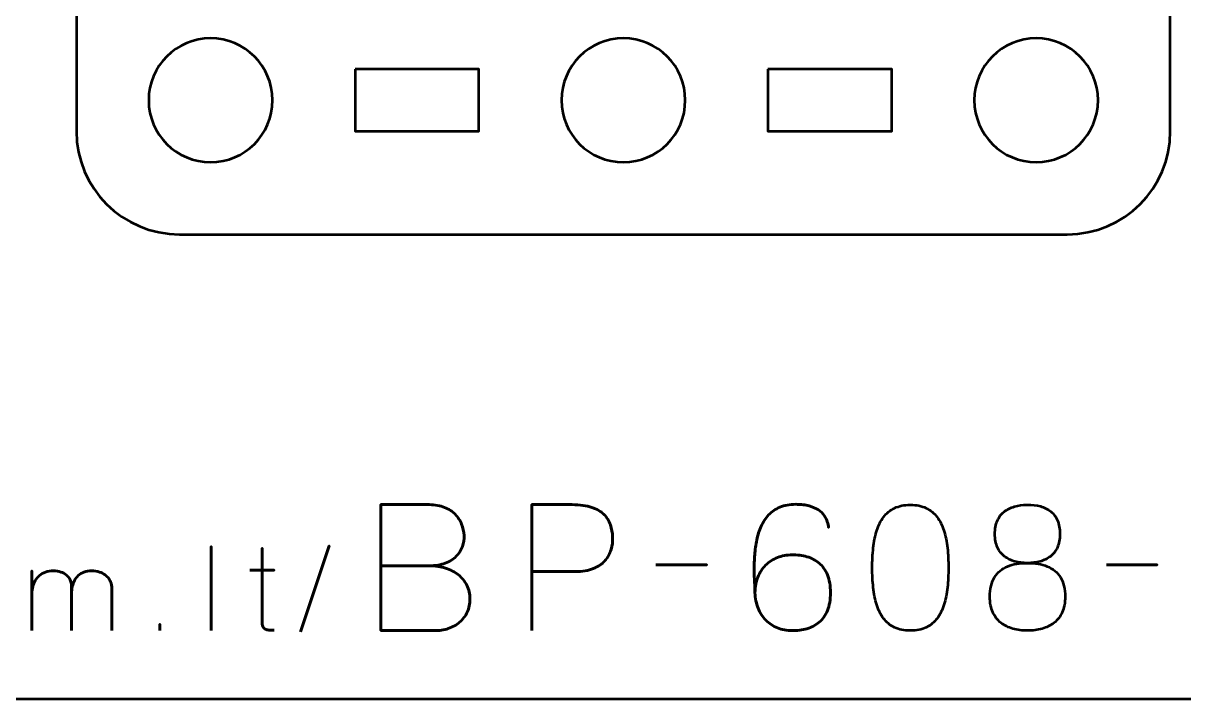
# Model space of a CAD drawing. Header units: centimetres. Extents: x -17.9 to -3.1, y -25.3 to -4.3.
# Drawn here: x -12.06 to -6.43, y -25.35 to -22.08 of the extents above; entities that cross this region are included whole.
import ezdxf

# ---------------------------------------------------------------- set-up
doc = ezdxf.new("R2010")
doc.units = ezdxf.units.CM
doc.header["$MEASUREMENT"] = 0
doc.layers.add('Layer 1', color=7, linetype='Continuous')

msp = doc.modelspace()

# ---------------------------------------------------------------- linework, layer by layer
at = {"layer": 'Layer 1', "color": 22, "lineweight": 53}
msp.add_open_spline([(-17.90003, -24.8499), (-17.90003, -24.8499), (-17.90003, -4.84994), (-17.90003, -4.84994), (-17.90003, -4.84994), (-17.90003, -4.57297), (-17.67694, -4.34998), (-17.39994, -4.34998), (-17.39994, -4.34998), (-17.39994, -4.34998), (-3.60007, -4.34998), (-3.60007, -4.34998), (-3.60007, -4.34998), (-3.32293, -4.34998), (-3.09997, -4.57297), (-3.09997, -4.84994), (-3.09997, -4.84994), (-3.09997, -4.84994), (-3.09997, -24.8499), (-3.09997, -24.8499), (-3.09997, -24.8499), (-3.09997, -25.1269), (-3.32293, -25.34999), (-3.60007, -25.34999), (-3.60007, -25.34999), (-3.60007, -25.34999), (-17.39994, -25.34999), (-17.39994, -25.34999), (-17.39994, -25.34999), (-17.67694, -25.34999), (-17.90003, -25.1269), (-17.90003, -24.8499)], degree=3, knots=[0, 0, 0, 0, 0.125, 0.125, 0.125, 0.125, 0.25, 0.25, 0.25, 0.25, 0.375, 0.375, 0.375, 0.375, 0.5, 0.5, 0.5, 0.5, 0.625, 0.625, 0.625, 0.625, 0.75, 0.75, 0.75, 0.75, 0.875, 0.875, 0.875, 0.875, 1, 1, 1, 1], dxfattribs=at)
at = {"layer": 'Layer 1', "color": 2, "lineweight": 53}
msp.add_open_spline([(-11.29993, -17.79997), (-11.29993, -17.79997), (-7.00006, -17.79997), (-7.00006, -17.79997), (-7.00006, -17.79997), (-6.72292, -17.79997), (-6.49996, -18.02306), (-6.49996, -18.30006), (-6.49996, -18.30006), (-6.49996, -18.30006), (-6.49996, -22.59993), (-6.49996, -22.59993), (-6.49996, -22.59993), (-6.49996, -22.87707), (-6.72292, -23.10003), (-7.00006, -23.10003), (-7.00006, -23.10003), (-7.00006, -23.10003), (-11.29993, -23.10003), (-11.29993, -23.10003), (-11.29993, -23.10003), (-11.57693, -23.10003), (-11.80002, -22.87707), (-11.80002, -22.59993), (-11.80002, -22.59993), (-11.80002, -22.59993), (-11.80002, -18.30006), (-11.80002, -18.30006), (-11.80002, -18.30006), (-11.80002, -18.02306), (-11.57693, -17.79997), (-11.29993, -17.79997)], degree=3, knots=[0, 0, 0, 0, 0.125, 0.125, 0.125, 0.125, 0.25, 0.25, 0.25, 0.25, 0.375, 0.375, 0.375, 0.375, 0.5, 0.5, 0.5, 0.5, 0.625, 0.625, 0.625, 0.625, 0.75, 0.75, 0.75, 0.75, 0.875, 0.875, 0.875, 0.875, 1, 1, 1, 1], dxfattribs=at)
at = {"layer": 'Layer 1', "lineweight": 53}
for points in [[(-10.84999, -22.45), (-10.84999, -22.61567), (-10.98422, -22.75), (-11.15, -22.75), (-11.15, -22.75), (-11.31566, -22.75), (-11.45, -22.61567), (-11.45, -22.45), (-11.45, -22.45), (-11.45, -22.28437), (-11.31566, -22.15), (-11.15, -22.15), (-11.15, -22.15), (-10.98422, -22.15), (-10.84999, -22.28437), (-10.84999, -22.45)], [(-8.84992, -22.45), (-8.84992, -22.61567), (-8.98429, -22.75), (-9.14992, -22.75), (-9.14992, -22.75), (-9.31569, -22.75), (-9.44992, -22.61567), (-9.44992, -22.45), (-9.44992, -22.45), (-9.44992, -22.28437), (-9.31569, -22.15), (-9.14992, -22.15), (-9.14992, -22.15), (-8.98429, -22.15), (-8.84992, -22.28437), (-8.84992, -22.45)], [(-6.84999, -22.45), (-6.84999, -22.61567), (-6.98432, -22.75), (-7.14999, -22.75), (-7.14999, -22.75), (-7.31562, -22.75), (-7.44999, -22.61567), (-7.44999, -22.45), (-7.44999, -22.45), (-7.44999, -22.28437), (-7.31562, -22.15), (-7.14999, -22.15), (-7.14999, -22.15), (-6.98432, -22.15), (-6.84999, -22.28437), (-6.84999, -22.45)], [(-10.44998, -22.29993), (-10.44998, -22.29993), (-9.84997, -22.29993), (-9.84997, -22.29993), (-9.84997, -22.29993), (-9.84997, -22.29993), (-9.84997, -22.59993), (-9.84997, -22.59993), (-9.84997, -22.59993), (-9.84997, -22.59993), (-10.44998, -22.59993), (-10.44998, -22.59993), (-10.44998, -22.59993), (-10.44998, -22.59993), (-10.44998, -22.29993), (-10.44998, -22.29993)], [(-8.45001, -22.29993), (-8.45001, -22.29993), (-7.85001, -22.29993), (-7.85001, -22.29993), (-7.85001, -22.29993), (-7.85001, -22.29993), (-7.85001, -22.59993), (-7.85001, -22.59993), (-7.85001, -22.59993), (-7.85001, -22.59993), (-8.45001, -22.59993), (-8.45001, -22.59993), (-8.45001, -22.59993), (-8.45001, -22.59993), (-8.45001, -22.29993), (-8.45001, -22.29993)]]:
    msp.add_open_spline(points, degree=3, knots=[0, 0, 0, 0, 0.25, 0.25, 0.25, 0.25, 0.5, 0.5, 0.5, 0.5, 0.75, 0.75, 0.75, 0.75, 1, 1, 1, 1], dxfattribs=at)
at = {"layer": 'Layer 1', "color": 30, "lineweight": 53}
for points, knots in [([(-10.32584, -24.70576), (-10.32584, -24.70576), (-10.09131, -24.70576), (-10.09131, -24.70576), (-10.09131, -24.70576), (-10.06083, -24.70561), (-10.03487, -24.70138), (-10.01299, -24.69306), (-10.01299, -24.69306), (-9.99126, -24.68487), (-9.97362, -24.67372), (-9.95994, -24.65975), (-9.95994, -24.65975), (-9.94625, -24.64578), (-9.93637, -24.62998), (-9.93016, -24.61248), (-9.93016, -24.61248), (-9.92409, -24.59512), (-9.92127, -24.57706), (-9.92198, -24.55843), (-9.92198, -24.55843), (-9.92282, -24.53981), (-9.92678, -24.52175), (-9.93383, -24.50411), (-9.93383, -24.50411), (-9.94075, -24.48647), (-9.95119, -24.47052), (-9.96488, -24.45627), (-9.96488, -24.45627), (-9.97856, -24.44202), (-9.99564, -24.43073), (-10.01638, -24.4224), (-10.01638, -24.4224), (-10.03712, -24.41394), (-10.06154, -24.40956), (-10.08962, -24.40942), (-10.08962, -24.40942), (-10.08962, -24.40942), (-10.32584, -24.40942), (-10.32584, -24.40942), (-10.32584, -24.40942), (-10.32584, -24.40942), (-10.32584, -25.01987), (-10.32584, -25.01987), (-10.32584, -25.01987), (-10.32584, -25.01987), (-10.06591, -25.01987), (-10.06591, -25.01987), (-10.06591, -25.01987), (-10.04164, -25.01987), (-10.01906, -25.01634), (-9.99818, -25.00943), (-9.99818, -25.00943), (-9.97729, -25.00237), (-9.95909, -24.99235), (-9.94329, -24.97895), (-9.94329, -24.97895), (-9.92762, -24.96568), (-9.91535, -24.9496), (-9.9066, -24.93055), (-9.9066, -24.93055), (-9.89785, -24.9115), (-9.89333, -24.88991), (-9.89319, -24.86578), (-9.89319, -24.86578), (-9.89376, -24.8415), (-9.89884, -24.81963), (-9.90857, -24.80002), (-9.90857, -24.80002), (-9.91831, -24.7804), (-9.93186, -24.76361), (-9.94935, -24.7495), (-9.94935, -24.7495), (-9.96685, -24.73553), (-9.98774, -24.72466), (-10.01172, -24.71719), (-10.01172, -24.71719), (-10.03571, -24.70971), (-10.06224, -24.7059), (-10.09131, -24.70576), (-10.09131, -24.70576), (-10.06224, -24.7059), (-10.03571, -24.70971), (-10.01172, -24.71719), (-10.01172, -24.71719), (-9.98774, -24.72466), (-9.96685, -24.73553), (-9.94935, -24.7495), (-9.94935, -24.7495), (-9.93186, -24.76361), (-9.91831, -24.7804), (-9.90857, -24.80002), (-9.90857, -24.80002), (-9.89884, -24.81963), (-9.89376, -24.8415), (-9.89319, -24.86578), (-9.89319, -24.86578), (-9.89333, -24.88991), (-9.89785, -24.9115), (-9.9066, -24.93055), (-9.9066, -24.93055), (-9.91535, -24.9496), (-9.92762, -24.96568), (-9.94329, -24.97895), (-9.94329, -24.97895), (-9.95909, -24.99235), (-9.97729, -25.00237), (-9.99818, -25.00943), (-9.99818, -25.00943), (-10.01906, -25.01634), (-10.04164, -25.01987), (-10.06591, -25.01987), (-10.06591, -25.01987), (-10.06591, -25.01987), (-10.32584, -25.01987), (-10.32584, -25.01987), (-10.32584, -25.01987), (-10.32584, -25.01987), (-10.32584, -24.40942), (-10.32584, -24.40942), (-10.32584, -24.40942), (-10.32584, -24.40942), (-10.08962, -24.40942), (-10.08962, -24.40942), (-10.08962, -24.40942), (-10.06154, -24.40956), (-10.03712, -24.41394), (-10.01638, -24.4224), (-10.01638, -24.4224), (-9.99564, -24.43073), (-9.97856, -24.44202), (-9.96488, -24.45627), (-9.96488, -24.45627), (-9.95119, -24.47052), (-9.94075, -24.48647), (-9.93383, -24.50411), (-9.93383, -24.50411), (-9.92678, -24.52175), (-9.92282, -24.53981), (-9.92198, -24.55843), (-9.92198, -24.55843), (-9.92127, -24.57706), (-9.92409, -24.59512), (-9.93016, -24.61248), (-9.93016, -24.61248), (-9.93637, -24.62998), (-9.94625, -24.64578), (-9.95994, -24.65975), (-9.95994, -24.65975), (-9.97362, -24.67372), (-9.99126, -24.68487), (-10.01299, -24.69306), (-10.01299, -24.69306), (-10.03487, -24.70138), (-10.06083, -24.70561), (-10.09131, -24.70576), (-10.09131, -24.70576), (-10.09131, -24.70576), (-10.32584, -24.70576), (-10.32584, -24.70576)], [0, 0, 0, 0, 0.025, 0.025, 0.025, 0.025, 0.05, 0.05, 0.05, 0.05, 0.075, 0.075, 0.075, 0.075, 0.1, 0.1, 0.1, 0.1, 0.125, 0.125, 0.125, 0.125, 0.15, 0.15, 0.15, 0.15, 0.175, 0.175, 0.175, 0.175, 0.2, 0.2, 0.2, 0.2, 0.225, 0.225, 0.225, 0.225, 0.25, 0.25, 0.25, 0.25, 0.275, 0.275, 0.275, 0.275, 0.3, 0.3, 0.3, 0.3, 0.325, 0.325, 0.325, 0.325, 0.35, 0.35, 0.35, 0.35, 0.375, 0.375, 0.375, 0.375, 0.4, 0.4, 0.4, 0.4, 0.425, 0.425, 0.425, 0.425, 0.45, 0.45, 0.45, 0.45, 0.475, 0.475, 0.475, 0.475, 0.5, 0.5, 0.5, 0.5, 0.525, 0.525, 0.525, 0.525, 0.55, 0.55, 0.55, 0.55, 0.575, 0.575, 0.575, 0.575, 0.6, 0.6, 0.6, 0.6, 0.625, 0.625, 0.625, 0.625, 0.65, 0.65, 0.65, 0.65, 0.675, 0.675, 0.675, 0.675, 0.7, 0.7, 0.7, 0.7, 0.725, 0.725, 0.725, 0.725, 0.75, 0.75, 0.75, 0.75, 0.775, 0.775, 0.775, 0.775, 0.8, 0.8, 0.8, 0.8, 0.825, 0.825, 0.825, 0.825, 0.85, 0.85, 0.85, 0.85, 0.875, 0.875, 0.875, 0.875, 0.9, 0.9, 0.9, 0.9, 0.925, 0.925, 0.925, 0.925, 0.95, 0.95, 0.95, 0.95, 0.975, 0.975, 0.975, 0.975, 1, 1, 1, 1]), ([(-9.59347, -25.01987), (-9.59347, -25.01987), (-9.59347, -24.40942), (-9.59347, -24.40942), (-9.59347, -24.40942), (-9.59347, -24.40942), (-9.39874, -24.40942), (-9.39874, -24.40942), (-9.39874, -24.40942), (-9.35979, -24.40956), (-9.32776, -24.41394), (-9.3025, -24.4224), (-9.3025, -24.4224), (-9.27738, -24.43073), (-9.25762, -24.4423), (-9.24337, -24.45698), (-9.24337, -24.45698), (-9.22912, -24.47151), (-9.21896, -24.48816), (-9.21275, -24.50693), (-9.21275, -24.50693), (-9.20668, -24.5257), (-9.20315, -24.54531), (-9.20231, -24.56605), (-9.20231, -24.56605), (-9.20132, -24.5868), (-9.20372, -24.60712), (-9.20936, -24.62687), (-9.20936, -24.62687), (-9.21515, -24.64663), (-9.22489, -24.66455), (-9.23886, -24.68064), (-9.23886, -24.68064), (-9.25268, -24.69672), (-9.27145, -24.70957), (-9.29502, -24.71902), (-9.29502, -24.71902), (-9.31858, -24.72862), (-9.34779, -24.73341), (-9.38265, -24.7337), (-9.38265, -24.7337), (-9.38265, -24.7337), (-9.59347, -24.7337), (-9.59347, -24.7337), (-9.59347, -24.7337), (-9.59347, -24.7337), (-9.38265, -24.7337), (-9.38265, -24.7337), (-9.38265, -24.7337), (-9.3485, -24.73341), (-9.31957, -24.72862), (-9.29615, -24.71902), (-9.29615, -24.71902), (-9.27258, -24.70957), (-9.25381, -24.69672), (-9.2397, -24.68064), (-9.2397, -24.68064), (-9.22573, -24.66455), (-9.21571, -24.64663), (-9.20979, -24.62687), (-9.20979, -24.62687), (-9.20386, -24.60712), (-9.20132, -24.5868), (-9.20231, -24.56605), (-9.20231, -24.56605), (-9.20315, -24.54531), (-9.20668, -24.5257), (-9.21303, -24.50693), (-9.21303, -24.50693), (-9.21924, -24.48816), (-9.22968, -24.47151), (-9.24394, -24.45698), (-9.24394, -24.45698), (-9.25833, -24.4423), (-9.27808, -24.43073), (-9.3032, -24.4224), (-9.3032, -24.4224), (-9.32846, -24.41394), (-9.36021, -24.40956), (-9.39874, -24.40942), (-9.39874, -24.40942), (-9.39874, -24.40942), (-9.59347, -24.40942), (-9.59347, -24.40942), (-9.59347, -24.40942), (-9.59347, -24.40942), (-9.59347, -25.01987), (-9.59347, -25.01987)], [0, 0, 0, 0, 0.0454545, 0.0454545, 0.0454545, 0.0454545, 0.0909091, 0.0909091, 0.0909091, 0.0909091, 0.1363636, 0.1363636, 0.1363636, 0.1363636, 0.1818182, 0.1818182, 0.1818182, 0.1818182, 0.2272727, 0.2272727, 0.2272727, 0.2272727, 0.2727273, 0.2727273, 0.2727273, 0.2727273, 0.3181818, 0.3181818, 0.3181818, 0.3181818, 0.3636364, 0.3636364, 0.3636364, 0.3636364, 0.4090909, 0.4090909, 0.4090909, 0.4090909, 0.4545455, 0.4545455, 0.4545455, 0.4545455, 0.5, 0.5, 0.5, 0.5, 0.5454545, 0.5454545, 0.5454545, 0.5454545, 0.5909091, 0.5909091, 0.5909091, 0.5909091, 0.6363636, 0.6363636, 0.6363636, 0.6363636, 0.6818182, 0.6818182, 0.6818182, 0.6818182, 0.7272727, 0.7272727, 0.7272727, 0.7272727, 0.7727273, 0.7727273, 0.7727273, 0.7727273, 0.8181818, 0.8181818, 0.8181818, 0.8181818, 0.8636364, 0.8636364, 0.8636364, 0.8636364, 0.9090909, 0.9090909, 0.9090909, 0.9090909, 0.9545455, 0.9545455, 0.9545455, 0.9545455, 1, 1, 1, 1]), ([(-8.51227, -24.83614), (-8.51213, -24.80848), (-8.50761, -24.78351), (-8.49858, -24.76093), (-8.49858, -24.76093), (-8.48969, -24.73849), (-8.47713, -24.71916), (-8.4609, -24.70293), (-8.4609, -24.70293), (-8.44481, -24.68685), (-8.42576, -24.67443), (-8.40403, -24.66568), (-8.40403, -24.66568), (-8.3823, -24.65693), (-8.35845, -24.65256), (-8.33277, -24.65242), (-8.33277, -24.65242), (-8.30695, -24.65227), (-8.28282, -24.65552), (-8.26038, -24.66201), (-8.26038, -24.66201), (-8.23795, -24.66836), (-8.21833, -24.6788), (-8.20126, -24.6932), (-8.20126, -24.6932), (-8.18418, -24.70745), (-8.17078, -24.72636), (-8.16118, -24.74992), (-8.16118, -24.74992), (-8.15158, -24.77349), (-8.14665, -24.80213), (-8.1465, -24.83614), (-8.1465, -24.83614), (-8.14665, -24.87015), (-8.15158, -24.8988), (-8.16118, -24.92236), (-8.16118, -24.92236), (-8.17078, -24.94593), (-8.18418, -24.96484), (-8.20126, -24.97909), (-8.20126, -24.97909), (-8.21833, -24.99348), (-8.23795, -25.00392), (-8.26038, -25.01027), (-8.26038, -25.01027), (-8.28282, -25.01677), (-8.30695, -25.02001), (-8.33277, -25.01987), (-8.33277, -25.01987), (-8.35845, -25.01973), (-8.38202, -25.01535), (-8.40361, -25.00661), (-8.40361, -25.00661), (-8.42506, -24.99786), (-8.44369, -24.98544), (-8.45963, -24.96921), (-8.45963, -24.96921), (-8.47558, -24.95312), (-8.48814, -24.93379), (-8.49717, -24.91121), (-8.49717, -24.91121), (-8.50634, -24.88878), (-8.51128, -24.8638), (-8.51227, -24.83614), (-8.51227, -24.83614), (-8.51283, -24.82217), (-8.51354, -24.80552), (-8.51452, -24.78619), (-8.51452, -24.78619), (-8.51551, -24.76672), (-8.51608, -24.74555), (-8.51622, -24.72283), (-8.51622, -24.72283), (-8.51636, -24.69997), (-8.51565, -24.6764), (-8.51382, -24.65227), (-8.51382, -24.65227), (-8.51213, -24.628), (-8.50874, -24.60416), (-8.5038, -24.58059), (-8.5038, -24.58059), (-8.49886, -24.55716), (-8.4918, -24.53501), (-8.48249, -24.51427), (-8.48249, -24.51427), (-8.47318, -24.49352), (-8.46118, -24.47518), (-8.44637, -24.45923), (-8.44637, -24.45923), (-8.43141, -24.44329), (-8.41321, -24.43073), (-8.39162, -24.42156), (-8.39162, -24.42156), (-8.37003, -24.41253), (-8.34448, -24.40787), (-8.31499, -24.40773), (-8.31499, -24.40773), (-8.28931, -24.40787), (-8.26758, -24.41041), (-8.24952, -24.41535), (-8.24952, -24.41535), (-8.23145, -24.42029), (-8.21664, -24.42692), (-8.20478, -24.4351), (-8.20478, -24.4351), (-8.19307, -24.44343), (-8.18376, -24.45246), (-8.17698, -24.46248), (-8.17698, -24.46248), (-8.17021, -24.47236), (-8.16513, -24.48238), (-8.16203, -24.49239), (-8.16203, -24.49239), (-8.15878, -24.50241), (-8.15666, -24.51173), (-8.15582, -24.52033), (-8.15582, -24.52033), (-8.15666, -24.51173), (-8.15878, -24.50241), (-8.16203, -24.49239), (-8.16203, -24.49239), (-8.16513, -24.48238), (-8.17021, -24.47236), (-8.17698, -24.46248), (-8.17698, -24.46248), (-8.18376, -24.45246), (-8.19307, -24.44343), (-8.20478, -24.4351), (-8.20478, -24.4351), (-8.21664, -24.42692), (-8.23145, -24.42029), (-8.24952, -24.41535), (-8.24952, -24.41535), (-8.26758, -24.41041), (-8.28931, -24.40787), (-8.31499, -24.40773), (-8.31499, -24.40773), (-8.34448, -24.40787), (-8.37003, -24.41253), (-8.39162, -24.42156), (-8.39162, -24.42156), (-8.41321, -24.43073), (-8.43141, -24.44329), (-8.44637, -24.45923), (-8.44637, -24.45923), (-8.46118, -24.47518), (-8.47318, -24.49352), (-8.48249, -24.51427), (-8.48249, -24.51427), (-8.4918, -24.53501), (-8.49886, -24.55716), (-8.5038, -24.58059), (-8.5038, -24.58059), (-8.50874, -24.60416), (-8.51213, -24.628), (-8.51382, -24.65227), (-8.51382, -24.65227), (-8.51565, -24.6764), (-8.51636, -24.69997), (-8.51622, -24.72283), (-8.51622, -24.72283), (-8.51608, -24.74555), (-8.51551, -24.76672), (-8.51452, -24.78619), (-8.51452, -24.78619), (-8.51354, -24.80552), (-8.51283, -24.82217), (-8.51227, -24.83614), (-8.51227, -24.83614), (-8.51128, -24.8638), (-8.50634, -24.88878), (-8.49717, -24.91121), (-8.49717, -24.91121), (-8.48814, -24.93379), (-8.47558, -24.95312), (-8.45963, -24.96921), (-8.45963, -24.96921), (-8.44369, -24.98544), (-8.42506, -24.99786), (-8.40361, -25.00661), (-8.40361, -25.00661), (-8.38202, -25.01535), (-8.35845, -25.01973), (-8.33277, -25.01987), (-8.33277, -25.01987), (-8.30695, -25.02001), (-8.28282, -25.01677), (-8.26038, -25.01027), (-8.26038, -25.01027), (-8.23795, -25.00392), (-8.21833, -24.99348), (-8.20126, -24.97909), (-8.20126, -24.97909), (-8.18418, -24.96484), (-8.17078, -24.94593), (-8.16118, -24.92236), (-8.16118, -24.92236), (-8.15158, -24.8988), (-8.14665, -24.87015), (-8.1465, -24.83614), (-8.1465, -24.83614), (-8.14665, -24.80213), (-8.15158, -24.77349), (-8.16118, -24.74992), (-8.16118, -24.74992), (-8.17078, -24.72636), (-8.18418, -24.70745), (-8.20126, -24.6932), (-8.20126, -24.6932), (-8.21833, -24.6788), (-8.23795, -24.66836), (-8.26038, -24.66201), (-8.26038, -24.66201), (-8.28282, -24.65552), (-8.30695, -24.65227), (-8.33277, -24.65242), (-8.33277, -24.65242), (-8.35845, -24.65256), (-8.3823, -24.65693), (-8.40403, -24.66568), (-8.40403, -24.66568), (-8.42576, -24.67443), (-8.44481, -24.68685), (-8.4609, -24.70293), (-8.4609, -24.70293), (-8.47713, -24.71916), (-8.48969, -24.73849), (-8.49858, -24.76093), (-8.49858, -24.76093), (-8.50761, -24.78351), (-8.51213, -24.80848), (-8.51227, -24.83614)], [0, 0, 0, 0, 0.0172414, 0.0172414, 0.0172414, 0.0172414, 0.0344828, 0.0344828, 0.0344828, 0.0344828, 0.0517241, 0.0517241, 0.0517241, 0.0517241, 0.0689655, 0.0689655, 0.0689655, 0.0689655, 0.0862069, 0.0862069, 0.0862069, 0.0862069, 0.1034483, 0.1034483, 0.1034483, 0.1034483, 0.1206897, 0.1206897, 0.1206897, 0.1206897, 0.137931, 0.137931, 0.137931, 0.137931, 0.1551724, 0.1551724, 0.1551724, 0.1551724, 0.1724138, 0.1724138, 0.1724138, 0.1724138, 0.1896552, 0.1896552, 0.1896552, 0.1896552, 0.2068966, 0.2068966, 0.2068966, 0.2068966, 0.2241379, 0.2241379, 0.2241379, 0.2241379, 0.2413793, 0.2413793, 0.2413793, 0.2413793, 0.2586207, 0.2586207, 0.2586207, 0.2586207, 0.2758621, 0.2758621, 0.2758621, 0.2758621, 0.2931034, 0.2931034, 0.2931034, 0.2931034, 0.3103448, 0.3103448, 0.3103448, 0.3103448, 0.3275862, 0.3275862, 0.3275862, 0.3275862, 0.3448276, 0.3448276, 0.3448276, 0.3448276, 0.362069, 0.362069, 0.362069, 0.362069, 0.3793103, 0.3793103, 0.3793103, 0.3793103, 0.3965517, 0.3965517, 0.3965517, 0.3965517, 0.4137931, 0.4137931, 0.4137931, 0.4137931, 0.4310345, 0.4310345, 0.4310345, 0.4310345, 0.4482759, 0.4482759, 0.4482759, 0.4482759, 0.4655172, 0.4655172, 0.4655172, 0.4655172, 0.4827586, 0.4827586, 0.4827586, 0.4827586, 0.5, 0.5, 0.5, 0.5, 0.5172414, 0.5172414, 0.5172414, 0.5172414, 0.5344828, 0.5344828, 0.5344828, 0.5344828, 0.5517241, 0.5517241, 0.5517241, 0.5517241, 0.5689655, 0.5689655, 0.5689655, 0.5689655, 0.5862069, 0.5862069, 0.5862069, 0.5862069, 0.6034483, 0.6034483, 0.6034483, 0.6034483, 0.6206897, 0.6206897, 0.6206897, 0.6206897, 0.637931, 0.637931, 0.637931, 0.637931, 0.6551724, 0.6551724, 0.6551724, 0.6551724, 0.6724138, 0.6724138, 0.6724138, 0.6724138, 0.6896552, 0.6896552, 0.6896552, 0.6896552, 0.7068966, 0.7068966, 0.7068966, 0.7068966, 0.7241379, 0.7241379, 0.7241379, 0.7241379, 0.7413793, 0.7413793, 0.7413793, 0.7413793, 0.7586207, 0.7586207, 0.7586207, 0.7586207, 0.7758621, 0.7758621, 0.7758621, 0.7758621, 0.7931034, 0.7931034, 0.7931034, 0.7931034, 0.8103448, 0.8103448, 0.8103448, 0.8103448, 0.8275862, 0.8275862, 0.8275862, 0.8275862, 0.8448276, 0.8448276, 0.8448276, 0.8448276, 0.862069, 0.862069, 0.862069, 0.862069, 0.8793103, 0.8793103, 0.8793103, 0.8793103, 0.8965517, 0.8965517, 0.8965517, 0.8965517, 0.9137931, 0.9137931, 0.9137931, 0.9137931, 0.9310345, 0.9310345, 0.9310345, 0.9310345, 0.9482759, 0.9482759, 0.9482759, 0.9482759, 0.9655172, 0.9655172, 0.9655172, 0.9655172, 0.9827586, 0.9827586, 0.9827586, 0.9827586, 1, 1, 1, 1]), ([(-7.75958, -25.01987), (-7.72994, -25.01973), (-7.7044, -25.01451), (-7.68309, -25.00435), (-7.68309, -25.00435), (-7.66193, -24.99419), (-7.64429, -24.97965), (-7.63018, -24.96117), (-7.63018, -24.96117), (-7.61621, -24.94254), (-7.6052, -24.92053), (-7.59701, -24.89513), (-7.59701, -24.89513), (-7.58897, -24.86973), (-7.58319, -24.84193), (-7.57994, -24.81145), (-7.57994, -24.81145), (-7.57655, -24.78097), (-7.57486, -24.74894), (-7.575, -24.71507), (-7.575, -24.71507), (-7.57486, -24.68134), (-7.57655, -24.64931), (-7.57994, -24.61897), (-7.57994, -24.61897), (-7.58319, -24.58863), (-7.58897, -24.56069), (-7.59701, -24.53529), (-7.59701, -24.53529), (-7.6052, -24.51003), (-7.61621, -24.48802), (-7.63018, -24.46925), (-7.63018, -24.46925), (-7.64429, -24.45063), (-7.66193, -24.43609), (-7.68309, -24.42593), (-7.68309, -24.42593), (-7.7044, -24.41563), (-7.72994, -24.41041), (-7.75958, -24.41027), (-7.75958, -24.41027), (-7.78921, -24.41041), (-7.81475, -24.41563), (-7.83606, -24.42593), (-7.83606, -24.42593), (-7.85722, -24.43609), (-7.87486, -24.45063), (-7.88897, -24.46925), (-7.88897, -24.46925), (-7.90295, -24.48802), (-7.91395, -24.51003), (-7.92214, -24.53529), (-7.92214, -24.53529), (-7.93018, -24.56069), (-7.93597, -24.58863), (-7.93921, -24.61897), (-7.93921, -24.61897), (-7.9426, -24.64931), (-7.94429, -24.68134), (-7.94415, -24.71507), (-7.94415, -24.71507), (-7.94429, -24.74894), (-7.9426, -24.78097), (-7.93921, -24.81145), (-7.93921, -24.81145), (-7.93597, -24.84193), (-7.93018, -24.86973), (-7.92214, -24.89513), (-7.92214, -24.89513), (-7.91395, -24.92053), (-7.90295, -24.94254), (-7.88897, -24.96117), (-7.88897, -24.96117), (-7.87486, -24.97965), (-7.85722, -24.99419), (-7.83606, -25.00435), (-7.83606, -25.00435), (-7.81475, -25.01451), (-7.78921, -25.01973), (-7.75958, -25.01987)], [0, 0, 0, 0, 0.05, 0.05, 0.05, 0.05, 0.1, 0.1, 0.1, 0.1, 0.15, 0.15, 0.15, 0.15, 0.2, 0.2, 0.2, 0.2, 0.25, 0.25, 0.25, 0.25, 0.3, 0.3, 0.3, 0.3, 0.35, 0.35, 0.35, 0.35, 0.4, 0.4, 0.4, 0.4, 0.45, 0.45, 0.45, 0.45, 0.5, 0.5, 0.5, 0.5, 0.55, 0.55, 0.55, 0.55, 0.6, 0.6, 0.6, 0.6, 0.65, 0.65, 0.65, 0.65, 0.7, 0.7, 0.7, 0.7, 0.75, 0.75, 0.75, 0.75, 0.8, 0.8, 0.8, 0.8, 0.85, 0.85, 0.85, 0.85, 0.9, 0.9, 0.9, 0.9, 0.95, 0.95, 0.95, 0.95, 1, 1, 1, 1]), ([(-7.75958, -25.01987), (-7.72994, -25.01973), (-7.7044, -25.01451), (-7.68309, -25.00435), (-7.68309, -25.00435), (-7.66193, -24.99419), (-7.64429, -24.97965), (-7.63018, -24.96117), (-7.63018, -24.96117), (-7.61621, -24.94254), (-7.6052, -24.92053), (-7.59701, -24.89513), (-7.59701, -24.89513), (-7.58897, -24.86973), (-7.58319, -24.84193), (-7.57994, -24.81145), (-7.57994, -24.81145), (-7.57655, -24.78097), (-7.57486, -24.74894), (-7.575, -24.71507), (-7.575, -24.71507), (-7.57486, -24.68134), (-7.57655, -24.64931), (-7.57994, -24.61897), (-7.57994, -24.61897), (-7.58319, -24.58863), (-7.58897, -24.56069), (-7.59701, -24.53529), (-7.59701, -24.53529), (-7.6052, -24.51003), (-7.61621, -24.48802), (-7.63018, -24.46925), (-7.63018, -24.46925), (-7.64429, -24.45063), (-7.66193, -24.43609), (-7.68309, -24.42593), (-7.68309, -24.42593), (-7.7044, -24.41563), (-7.72994, -24.41041), (-7.75958, -24.41027), (-7.75958, -24.41027), (-7.78921, -24.41041), (-7.81475, -24.41563), (-7.83606, -24.42593), (-7.83606, -24.42593), (-7.85722, -24.43609), (-7.87486, -24.45063), (-7.88897, -24.46925), (-7.88897, -24.46925), (-7.90295, -24.48802), (-7.91395, -24.51003), (-7.92214, -24.53529), (-7.92214, -24.53529), (-7.93018, -24.56069), (-7.93597, -24.58863), (-7.93921, -24.61897), (-7.93921, -24.61897), (-7.9426, -24.64931), (-7.94429, -24.68134), (-7.94415, -24.71507), (-7.94415, -24.71507), (-7.94429, -24.74894), (-7.9426, -24.78097), (-7.93921, -24.81145), (-7.93921, -24.81145), (-7.93597, -24.84193), (-7.93018, -24.86973), (-7.92214, -24.89513), (-7.92214, -24.89513), (-7.91395, -24.92053), (-7.90295, -24.94254), (-7.88897, -24.96117), (-7.88897, -24.96117), (-7.87486, -24.97965), (-7.85722, -24.99419), (-7.83606, -25.00435), (-7.83606, -25.00435), (-7.81475, -25.01451), (-7.78921, -25.01973), (-7.75958, -25.01987)], [0, 0, 0, 0, 0.05, 0.05, 0.05, 0.05, 0.1, 0.1, 0.1, 0.1, 0.15, 0.15, 0.15, 0.15, 0.2, 0.2, 0.2, 0.2, 0.25, 0.25, 0.25, 0.25, 0.3, 0.3, 0.3, 0.3, 0.35, 0.35, 0.35, 0.35, 0.4, 0.4, 0.4, 0.4, 0.45, 0.45, 0.45, 0.45, 0.5, 0.5, 0.5, 0.5, 0.55, 0.55, 0.55, 0.55, 0.6, 0.6, 0.6, 0.6, 0.65, 0.65, 0.65, 0.65, 0.7, 0.7, 0.7, 0.7, 0.75, 0.75, 0.75, 0.75, 0.8, 0.8, 0.8, 0.8, 0.85, 0.85, 0.85, 0.85, 0.9, 0.9, 0.9, 0.9, 0.95, 0.95, 0.95, 0.95, 1, 1, 1, 1]), ([(-7.19231, -24.69221), (-7.17057, -24.69221), (-7.15025, -24.68967), (-7.1312, -24.68459), (-7.1312, -24.68459), (-7.1123, -24.67937), (-7.09564, -24.67118), (-7.08111, -24.66004), (-7.08111, -24.66004), (-7.06672, -24.64889), (-7.05543, -24.63435), (-7.04724, -24.61643), (-7.04724, -24.61643), (-7.03906, -24.59865), (-7.03497, -24.57706), (-7.03482, -24.55166), (-7.03482, -24.55166), (-7.03497, -24.52626), (-7.03892, -24.50453), (-7.04668, -24.48647), (-7.04668, -24.48647), (-7.05444, -24.46841), (-7.06545, -24.45359), (-7.07956, -24.44216), (-7.07956, -24.44216), (-7.09367, -24.43087), (-7.11032, -24.42254), (-7.12951, -24.41732), (-7.12951, -24.41732), (-7.14856, -24.4121), (-7.16959, -24.40984), (-7.19231, -24.41027), (-7.19231, -24.41027), (-7.21502, -24.41055), (-7.23605, -24.41351), (-7.2551, -24.41873), (-7.2551, -24.41873), (-7.27429, -24.4241), (-7.29094, -24.43228), (-7.30505, -24.44343), (-7.30505, -24.44343), (-7.31916, -24.45458), (-7.33017, -24.46911), (-7.33793, -24.48689), (-7.33793, -24.48689), (-7.34569, -24.50481), (-7.34965, -24.52626), (-7.34979, -24.55166), (-7.34979, -24.55166), (-7.34965, -24.57706), (-7.34555, -24.59865), (-7.33737, -24.61643), (-7.33737, -24.61643), (-7.32918, -24.63435), (-7.31789, -24.64889), (-7.30336, -24.66004), (-7.30336, -24.66004), (-7.28897, -24.67118), (-7.27232, -24.67937), (-7.25341, -24.68459), (-7.25341, -24.68459), (-7.23436, -24.68967), (-7.21404, -24.69221), (-7.19231, -24.69221)], [0, 0, 0, 0, 0.0625, 0.0625, 0.0625, 0.0625, 0.125, 0.125, 0.125, 0.125, 0.1875, 0.1875, 0.1875, 0.1875, 0.25, 0.25, 0.25, 0.25, 0.3125, 0.3125, 0.3125, 0.3125, 0.375, 0.375, 0.375, 0.375, 0.4375, 0.4375, 0.4375, 0.4375, 0.5, 0.5, 0.5, 0.5, 0.5625, 0.5625, 0.5625, 0.5625, 0.625, 0.625, 0.625, 0.625, 0.6875, 0.6875, 0.6875, 0.6875, 0.75, 0.75, 0.75, 0.75, 0.8125, 0.8125, 0.8125, 0.8125, 0.875, 0.875, 0.875, 0.875, 0.9375, 0.9375, 0.9375, 0.9375, 1, 1, 1, 1]), ([(-7.19231, -24.69221), (-7.17057, -24.69221), (-7.15025, -24.68967), (-7.1312, -24.68459), (-7.1312, -24.68459), (-7.1123, -24.67937), (-7.09564, -24.67118), (-7.08111, -24.66004), (-7.08111, -24.66004), (-7.06672, -24.64889), (-7.05543, -24.63435), (-7.04724, -24.61643), (-7.04724, -24.61643), (-7.03906, -24.59865), (-7.03497, -24.57706), (-7.03482, -24.55166), (-7.03482, -24.55166), (-7.03497, -24.52626), (-7.03892, -24.50453), (-7.04668, -24.48647), (-7.04668, -24.48647), (-7.05444, -24.46841), (-7.06545, -24.45359), (-7.07956, -24.44216), (-7.07956, -24.44216), (-7.09367, -24.43087), (-7.11032, -24.42254), (-7.12951, -24.41732), (-7.12951, -24.41732), (-7.14856, -24.4121), (-7.16959, -24.40984), (-7.19231, -24.41027), (-7.19231, -24.41027), (-7.21502, -24.41055), (-7.23605, -24.41351), (-7.2551, -24.41873), (-7.2551, -24.41873), (-7.27429, -24.4241), (-7.29094, -24.43228), (-7.30505, -24.44343), (-7.30505, -24.44343), (-7.31916, -24.45458), (-7.33017, -24.46911), (-7.33793, -24.48689), (-7.33793, -24.48689), (-7.34569, -24.50481), (-7.34965, -24.52626), (-7.34979, -24.55166), (-7.34979, -24.55166), (-7.34965, -24.57706), (-7.34555, -24.59865), (-7.33737, -24.61643), (-7.33737, -24.61643), (-7.32918, -24.63435), (-7.31789, -24.64889), (-7.30336, -24.66004), (-7.30336, -24.66004), (-7.28897, -24.67118), (-7.27232, -24.67937), (-7.25341, -24.68459), (-7.25341, -24.68459), (-7.23436, -24.68967), (-7.21404, -24.69221), (-7.19231, -24.69221)], [0, 0, 0, 0, 0.0625, 0.0625, 0.0625, 0.0625, 0.125, 0.125, 0.125, 0.125, 0.1875, 0.1875, 0.1875, 0.1875, 0.25, 0.25, 0.25, 0.25, 0.3125, 0.3125, 0.3125, 0.3125, 0.375, 0.375, 0.375, 0.375, 0.4375, 0.4375, 0.4375, 0.4375, 0.5, 0.5, 0.5, 0.5, 0.5625, 0.5625, 0.5625, 0.5625, 0.625, 0.625, 0.625, 0.625, 0.6875, 0.6875, 0.6875, 0.6875, 0.75, 0.75, 0.75, 0.75, 0.8125, 0.8125, 0.8125, 0.8125, 0.875, 0.875, 0.875, 0.875, 0.9375, 0.9375, 0.9375, 0.9375, 1, 1, 1, 1]), ([(-11.14711, -25.01987), (-11.14711, -25.01987), (-11.14711, -24.61291), (-11.14711, -24.61291), (-11.14711, -24.61291), (-11.14711, -24.61291), (-11.14711, -25.01987), (-11.14711, -25.01987)], [0, 0, 0, 0, 0.5, 0.5, 0.5, 0.5, 1, 1, 1, 1]), ([(-10.84231, -25.01705), (-10.84927, -25.01761), (-10.85623, -25.0178), (-10.86301, -25.01761), (-10.86301, -25.01761), (-10.86978, -25.01742), (-10.8759, -25.01639), (-10.88145, -25.01432), (-10.88145, -25.01432), (-10.887, -25.01234), (-10.89142, -25.00877), (-10.8948, -25.00369), (-10.8948, -25.00369), (-10.8981, -24.99861), (-10.89979, -24.99137), (-10.89988, -24.98205), (-10.89988, -24.98205), (-10.89988, -24.97763), (-10.89988, -24.97011), (-10.89988, -24.95957), (-10.89988, -24.95957), (-10.89988, -24.94894), (-10.89988, -24.93614), (-10.89988, -24.921), (-10.89988, -24.921), (-10.89988, -24.90585), (-10.89988, -24.8893), (-10.89988, -24.87133), (-10.89988, -24.87133), (-10.89988, -24.85336), (-10.89988, -24.83483), (-10.89988, -24.81564), (-10.89988, -24.81564), (-10.89988, -24.79645), (-10.89988, -24.77754), (-10.89988, -24.75882), (-10.89988, -24.75882), (-10.89988, -24.7401), (-10.89988, -24.7225), (-10.89988, -24.70595), (-10.89988, -24.70595), (-10.89988, -24.68939), (-10.89988, -24.67471), (-10.89988, -24.66202), (-10.89988, -24.66202), (-10.89988, -24.64922), (-10.89988, -24.63925), (-10.89988, -24.63191), (-10.89988, -24.63191), (-10.89988, -24.62467), (-10.89988, -24.6209), (-10.89988, -24.62081), (-10.89988, -24.62081), (-10.89988, -24.6209), (-10.89988, -24.62467), (-10.89988, -24.63191), (-10.89988, -24.63191), (-10.89988, -24.63925), (-10.89988, -24.64922), (-10.89988, -24.66202), (-10.89988, -24.66202), (-10.89988, -24.67471), (-10.89988, -24.68939), (-10.89988, -24.70595), (-10.89988, -24.70595), (-10.89988, -24.7225), (-10.89988, -24.7401), (-10.89988, -24.75882), (-10.89988, -24.75882), (-10.89988, -24.77754), (-10.89988, -24.79645), (-10.89988, -24.81564), (-10.89988, -24.81564), (-10.89988, -24.83483), (-10.89988, -24.85336), (-10.89988, -24.87133), (-10.89988, -24.87133), (-10.89988, -24.8893), (-10.89988, -24.90585), (-10.89988, -24.921), (-10.89988, -24.921), (-10.89988, -24.93614), (-10.89988, -24.94894), (-10.89988, -24.95957), (-10.89988, -24.95957), (-10.89988, -24.97011), (-10.89988, -24.97763), (-10.89988, -24.98205), (-10.89988, -24.98205), (-10.89979, -24.99137), (-10.8981, -24.99861), (-10.8948, -25.00369), (-10.8948, -25.00369), (-10.89142, -25.00877), (-10.887, -25.01234), (-10.88145, -25.01432), (-10.88145, -25.01432), (-10.8759, -25.01639), (-10.86978, -25.01742), (-10.86301, -25.01761), (-10.86301, -25.01761), (-10.85623, -25.0178), (-10.84927, -25.01761), (-10.84231, -25.01705)], [0, 0, 0, 0, 0.0384615, 0.0384615, 0.0384615, 0.0384615, 0.0769231, 0.0769231, 0.0769231, 0.0769231, 0.1153846, 0.1153846, 0.1153846, 0.1153846, 0.1538462, 0.1538462, 0.1538462, 0.1538462, 0.1923077, 0.1923077, 0.1923077, 0.1923077, 0.2307692, 0.2307692, 0.2307692, 0.2307692, 0.2692308, 0.2692308, 0.2692308, 0.2692308, 0.3076923, 0.3076923, 0.3076923, 0.3076923, 0.3461538, 0.3461538, 0.3461538, 0.3461538, 0.3846154, 0.3846154, 0.3846154, 0.3846154, 0.4230769, 0.4230769, 0.4230769, 0.4230769, 0.4615385, 0.4615385, 0.4615385, 0.4615385, 0.5, 0.5, 0.5, 0.5, 0.5384615, 0.5384615, 0.5384615, 0.5384615, 0.5769231, 0.5769231, 0.5769231, 0.5769231, 0.6153846, 0.6153846, 0.6153846, 0.6153846, 0.6538462, 0.6538462, 0.6538462, 0.6538462, 0.6923077, 0.6923077, 0.6923077, 0.6923077, 0.7307692, 0.7307692, 0.7307692, 0.7307692, 0.7692308, 0.7692308, 0.7692308, 0.7692308, 0.8076923, 0.8076923, 0.8076923, 0.8076923, 0.8461538, 0.8461538, 0.8461538, 0.8461538, 0.8846154, 0.8846154, 0.8846154, 0.8846154, 0.9230769, 0.9230769, 0.9230769, 0.9230769, 0.9615385, 0.9615385, 0.9615385, 0.9615385, 1, 1, 1, 1]), ([(-10.71418, -25.02551), (-10.71418, -25.02551), (-10.57589, -24.60896), (-10.57589, -24.60896), (-10.57589, -24.60896), (-10.57589, -24.60896), (-10.71418, -25.02551), (-10.71418, -25.02551)], [0, 0, 0, 0, 0.5, 0.5, 0.5, 0.5, 1, 1, 1, 1]), ([(-11.82332, -25.01987), (-11.82332, -25.01978), (-11.82332, -25.01705), (-11.82332, -25.01169), (-11.82332, -25.01169), (-11.82332, -25.00642), (-11.82332, -24.99917), (-11.82332, -24.99005), (-11.82332, -24.99005), (-11.82332, -24.98083), (-11.82332, -24.97048), (-11.82332, -24.95882), (-11.82332, -24.95882), (-11.82332, -24.94725), (-11.82332, -24.93511), (-11.82332, -24.92232), (-11.82332, -24.92232), (-11.82332, -24.90962), (-11.82332, -24.8971), (-11.82332, -24.88469), (-11.82332, -24.88469), (-11.82332, -24.87227), (-11.82332, -24.8606), (-11.82332, -24.84988), (-11.82332, -24.84988), (-11.82332, -24.83906), (-11.82332, -24.82984), (-11.82332, -24.82203), (-11.82332, -24.82203), (-11.82332, -24.81432), (-11.82332, -24.80877), (-11.82332, -24.80538), (-11.82332, -24.80538), (-11.82322, -24.80011), (-11.82407, -24.79419), (-11.82567, -24.7877), (-11.82567, -24.7877), (-11.82727, -24.78111), (-11.83, -24.77453), (-11.83385, -24.76794), (-11.83385, -24.76794), (-11.83771, -24.76126), (-11.84307, -24.75515), (-11.84975, -24.7495), (-11.84975, -24.7495), (-11.85652, -24.74386), (-11.86499, -24.73934), (-11.87515, -24.73586), (-11.87515, -24.73586), (-11.88541, -24.73238), (-11.89763, -24.7305), (-11.91193, -24.73031), (-11.91193, -24.73031), (-11.92623, -24.73031), (-11.93903, -24.73229), (-11.95022, -24.73624), (-11.95022, -24.73624), (-11.96151, -24.74028), (-11.9712, -24.74583), (-11.97948, -24.75289), (-11.97948, -24.75289), (-11.98766, -24.75995), (-11.99453, -24.76804), (-11.99989, -24.77725), (-11.99989, -24.77725), (-12.00525, -24.78638), (-12.00921, -24.79607), (-12.01184, -24.80642), (-12.01184, -24.80642), (-12.01447, -24.81667), (-12.01579, -24.82711), (-12.01579, -24.83756), (-12.01579, -24.83756), (-12.01579, -24.82711), (-12.01447, -24.81667), (-12.01184, -24.80642), (-12.01184, -24.80642), (-12.00921, -24.79607), (-12.00525, -24.78638), (-11.99989, -24.77725), (-11.99989, -24.77725), (-11.99453, -24.76804), (-11.98766, -24.75995), (-11.97948, -24.75289), (-11.97948, -24.75289), (-11.9712, -24.74583), (-11.96151, -24.74028), (-11.95022, -24.73624), (-11.95022, -24.73624), (-11.93903, -24.73229), (-11.92623, -24.73031), (-11.91193, -24.73031), (-11.91193, -24.73031), (-11.89763, -24.7305), (-11.88541, -24.73238), (-11.87515, -24.73586), (-11.87515, -24.73586), (-11.86499, -24.73934), (-11.85652, -24.74386), (-11.84975, -24.7495), (-11.84975, -24.7495), (-11.84307, -24.75515), (-11.83771, -24.76126), (-11.83385, -24.76794), (-11.83385, -24.76794), (-11.83, -24.77453), (-11.82727, -24.78111), (-11.82567, -24.7877), (-11.82567, -24.7877), (-11.82407, -24.79419), (-11.82322, -24.80011), (-11.82332, -24.80538), (-11.82332, -24.80538), (-11.82332, -24.80877), (-11.82332, -24.81432), (-11.82332, -24.82203), (-11.82332, -24.82203), (-11.82332, -24.82984), (-11.82332, -24.83906), (-11.82332, -24.84988), (-11.82332, -24.84988), (-11.82332, -24.8606), (-11.82332, -24.87227), (-11.82332, -24.88469), (-11.82332, -24.88469), (-11.82332, -24.8971), (-11.82332, -24.90962), (-11.82332, -24.92232), (-11.82332, -24.92232), (-11.82332, -24.93511), (-11.82332, -24.94725), (-11.82332, -24.95882), (-11.82332, -24.95882), (-11.82332, -24.97048), (-11.82332, -24.98083), (-11.82332, -24.99005), (-11.82332, -24.99005), (-11.82332, -24.99917), (-11.82332, -25.00642), (-11.82332, -25.01169), (-11.82332, -25.01169), (-11.82332, -25.01705), (-11.82332, -25.01978), (-11.82332, -25.01987)], [0, 0, 0, 0, 0.0277778, 0.0277778, 0.0277778, 0.0277778, 0.0555556, 0.0555556, 0.0555556, 0.0555556, 0.0833333, 0.0833333, 0.0833333, 0.0833333, 0.1111111, 0.1111111, 0.1111111, 0.1111111, 0.1388889, 0.1388889, 0.1388889, 0.1388889, 0.1666667, 0.1666667, 0.1666667, 0.1666667, 0.1944444, 0.1944444, 0.1944444, 0.1944444, 0.2222222, 0.2222222, 0.2222222, 0.2222222, 0.25, 0.25, 0.25, 0.25, 0.2777778, 0.2777778, 0.2777778, 0.2777778, 0.3055556, 0.3055556, 0.3055556, 0.3055556, 0.3333333, 0.3333333, 0.3333333, 0.3333333, 0.3611111, 0.3611111, 0.3611111, 0.3611111, 0.3888889, 0.3888889, 0.3888889, 0.3888889, 0.4166667, 0.4166667, 0.4166667, 0.4166667, 0.4444444, 0.4444444, 0.4444444, 0.4444444, 0.4722222, 0.4722222, 0.4722222, 0.4722222, 0.5, 0.5, 0.5, 0.5, 0.5277778, 0.5277778, 0.5277778, 0.5277778, 0.5555556, 0.5555556, 0.5555556, 0.5555556, 0.5833333, 0.5833333, 0.5833333, 0.5833333, 0.6111111, 0.6111111, 0.6111111, 0.6111111, 0.6388889, 0.6388889, 0.6388889, 0.6388889, 0.6666667, 0.6666667, 0.6666667, 0.6666667, 0.6944444, 0.6944444, 0.6944444, 0.6944444, 0.7222222, 0.7222222, 0.7222222, 0.7222222, 0.75, 0.75, 0.75, 0.75, 0.7777778, 0.7777778, 0.7777778, 0.7777778, 0.8055556, 0.8055556, 0.8055556, 0.8055556, 0.8333333, 0.8333333, 0.8333333, 0.8333333, 0.8611111, 0.8611111, 0.8611111, 0.8611111, 0.8888889, 0.8888889, 0.8888889, 0.8888889, 0.9166667, 0.9166667, 0.9166667, 0.9166667, 0.9444444, 0.9444444, 0.9444444, 0.9444444, 0.9722222, 0.9722222, 0.9722222, 0.9722222, 1, 1, 1, 1]), ([(-12.01579, -25.01987), (-12.01579, -25.01987), (-12.01579, -24.73031), (-12.01579, -24.73031), (-12.01579, -24.73031), (-12.01579, -24.73031), (-12.01579, -25.01987), (-12.01579, -25.01987)], [0, 0, 0, 0, 0.5, 0.5, 0.5, 0.5, 1, 1, 1, 1]), ([(-11.62915, -25.01987), (-11.62915, -25.01978), (-11.62915, -25.01705), (-11.62915, -25.01169), (-11.62915, -25.01169), (-11.62915, -25.00642), (-11.62915, -24.99917), (-11.62915, -24.99005), (-11.62915, -24.99005), (-11.62915, -24.98083), (-11.62915, -24.97048), (-11.62915, -24.95882), (-11.62915, -24.95882), (-11.62915, -24.94725), (-11.62915, -24.93511), (-11.62915, -24.92232), (-11.62915, -24.92232), (-11.62915, -24.90962), (-11.62915, -24.8971), (-11.62915, -24.88469), (-11.62915, -24.88469), (-11.62915, -24.87227), (-11.62915, -24.8606), (-11.62915, -24.84988), (-11.62915, -24.84988), (-11.62915, -24.83906), (-11.62915, -24.82984), (-11.62915, -24.82203), (-11.62915, -24.82203), (-11.62915, -24.81432), (-11.62915, -24.80877), (-11.62915, -24.80538), (-11.62915, -24.80538), (-11.62915, -24.80011), (-11.63018, -24.79419), (-11.63235, -24.7877), (-11.63235, -24.7877), (-11.63442, -24.78111), (-11.6378, -24.77453), (-11.64251, -24.76794), (-11.64251, -24.76794), (-11.64712, -24.76126), (-11.65323, -24.75515), (-11.66076, -24.7495), (-11.66076, -24.7495), (-11.66828, -24.74386), (-11.67741, -24.73934), (-11.68813, -24.73586), (-11.68813, -24.73586), (-11.69886, -24.73238), (-11.71137, -24.7305), (-11.72567, -24.73031), (-11.72567, -24.73031), (-11.73997, -24.73031), (-11.75257, -24.73229), (-11.76339, -24.73624), (-11.76339, -24.73624), (-11.77412, -24.74028), (-11.78334, -24.74583), (-11.79105, -24.75289), (-11.79105, -24.75289), (-11.79867, -24.75995), (-11.80478, -24.76804), (-11.80958, -24.77725), (-11.80958, -24.77725), (-11.81438, -24.78638), (-11.81786, -24.79607), (-11.82002, -24.80642), (-11.82002, -24.80642), (-11.82228, -24.81667), (-11.82332, -24.82711), (-11.82332, -24.83756), (-11.82332, -24.83756), (-11.82332, -24.82711), (-11.82228, -24.81667), (-11.82002, -24.80642), (-11.82002, -24.80642), (-11.81786, -24.79607), (-11.81438, -24.78638), (-11.80958, -24.77725), (-11.80958, -24.77725), (-11.80478, -24.76804), (-11.79867, -24.75995), (-11.79105, -24.75289), (-11.79105, -24.75289), (-11.78334, -24.74583), (-11.77412, -24.74028), (-11.76339, -24.73624), (-11.76339, -24.73624), (-11.75257, -24.73229), (-11.73997, -24.73031), (-11.72567, -24.73031), (-11.72567, -24.73031), (-11.71137, -24.7305), (-11.69886, -24.73238), (-11.68813, -24.73586), (-11.68813, -24.73586), (-11.67741, -24.73934), (-11.66828, -24.74386), (-11.66076, -24.7495), (-11.66076, -24.7495), (-11.65323, -24.75515), (-11.64712, -24.76126), (-11.64251, -24.76794), (-11.64251, -24.76794), (-11.6378, -24.77453), (-11.63442, -24.78111), (-11.63235, -24.7877), (-11.63235, -24.7877), (-11.63018, -24.79419), (-11.62915, -24.80011), (-11.62915, -24.80538), (-11.62915, -24.80538), (-11.62915, -24.80877), (-11.62915, -24.81432), (-11.62915, -24.82203), (-11.62915, -24.82203), (-11.62915, -24.82984), (-11.62915, -24.83906), (-11.62915, -24.84988), (-11.62915, -24.84988), (-11.62915, -24.8606), (-11.62915, -24.87227), (-11.62915, -24.88469), (-11.62915, -24.88469), (-11.62915, -24.8971), (-11.62915, -24.90962), (-11.62915, -24.92232), (-11.62915, -24.92232), (-11.62915, -24.93511), (-11.62915, -24.94725), (-11.62915, -24.95882), (-11.62915, -24.95882), (-11.62915, -24.97048), (-11.62915, -24.98083), (-11.62915, -24.99005), (-11.62915, -24.99005), (-11.62915, -24.99917), (-11.62915, -25.00642), (-11.62915, -25.01169), (-11.62915, -25.01169), (-11.62915, -25.01705), (-11.62915, -25.01978), (-11.62915, -25.01987)], [0, 0, 0, 0, 0.0277778, 0.0277778, 0.0277778, 0.0277778, 0.0555556, 0.0555556, 0.0555556, 0.0555556, 0.0833333, 0.0833333, 0.0833333, 0.0833333, 0.1111111, 0.1111111, 0.1111111, 0.1111111, 0.1388889, 0.1388889, 0.1388889, 0.1388889, 0.1666667, 0.1666667, 0.1666667, 0.1666667, 0.1944444, 0.1944444, 0.1944444, 0.1944444, 0.2222222, 0.2222222, 0.2222222, 0.2222222, 0.25, 0.25, 0.25, 0.25, 0.2777778, 0.2777778, 0.2777778, 0.2777778, 0.3055556, 0.3055556, 0.3055556, 0.3055556, 0.3333333, 0.3333333, 0.3333333, 0.3333333, 0.3611111, 0.3611111, 0.3611111, 0.3611111, 0.3888889, 0.3888889, 0.3888889, 0.3888889, 0.4166667, 0.4166667, 0.4166667, 0.4166667, 0.4444444, 0.4444444, 0.4444444, 0.4444444, 0.4722222, 0.4722222, 0.4722222, 0.4722222, 0.5, 0.5, 0.5, 0.5, 0.5277778, 0.5277778, 0.5277778, 0.5277778, 0.5555556, 0.5555556, 0.5555556, 0.5555556, 0.5833333, 0.5833333, 0.5833333, 0.5833333, 0.6111111, 0.6111111, 0.6111111, 0.6111111, 0.6388889, 0.6388889, 0.6388889, 0.6388889, 0.6666667, 0.6666667, 0.6666667, 0.6666667, 0.6944444, 0.6944444, 0.6944444, 0.6944444, 0.7222222, 0.7222222, 0.7222222, 0.7222222, 0.75, 0.75, 0.75, 0.75, 0.7777778, 0.7777778, 0.7777778, 0.7777778, 0.8055556, 0.8055556, 0.8055556, 0.8055556, 0.8333333, 0.8333333, 0.8333333, 0.8333333, 0.8611111, 0.8611111, 0.8611111, 0.8611111, 0.8888889, 0.8888889, 0.8888889, 0.8888889, 0.9166667, 0.9166667, 0.9166667, 0.9166667, 0.9444444, 0.9444444, 0.9444444, 0.9444444, 0.9722222, 0.9722222, 0.9722222, 0.9722222, 1, 1, 1, 1]), ([(-10.95915, -24.72749), (-10.95915, -24.72749), (-10.84118, -24.72749), (-10.84118, -24.72749), (-10.84118, -24.72749), (-10.84118, -24.72749), (-10.95915, -24.72749), (-10.95915, -24.72749)], [0, 0, 0, 0, 0.5, 0.5, 0.5, 0.5, 1, 1, 1, 1]), ([(-8.99233, -24.70068), (-8.99233, -24.70068), (-8.74595, -24.70068), (-8.74595, -24.70068), (-8.74595, -24.70068), (-8.74595, -24.70068), (-8.99233, -24.70068), (-8.99233, -24.70068)], [0, 0, 0, 0, 0.5, 0.5, 0.5, 0.5, 1, 1, 1, 1]), ([(-7.19231, -25.01987), (-7.16691, -25.01987), (-7.1432, -25.01691), (-7.12119, -25.0107), (-7.12119, -25.0107), (-7.09917, -25.00449), (-7.07984, -24.99475), (-7.06305, -24.98149), (-7.06305, -24.98149), (-7.0464, -24.96836), (-7.03327, -24.95143), (-7.02382, -24.93055), (-7.02382, -24.93055), (-7.01436, -24.9098), (-7.00957, -24.88483), (-7.00942, -24.85562), (-7.00942, -24.85562), (-7.00971, -24.81681), (-7.01733, -24.78534), (-7.03243, -24.76135), (-7.03243, -24.76135), (-7.04753, -24.73722), (-7.06869, -24.71973), (-7.09593, -24.70858), (-7.09593, -24.70858), (-7.1233, -24.69757), (-7.15533, -24.69207), (-7.19231, -24.69221), (-7.19231, -24.69221), (-7.22914, -24.69207), (-7.26131, -24.69757), (-7.2884, -24.70858), (-7.2884, -24.70858), (-7.31564, -24.71973), (-7.33666, -24.73722), (-7.35162, -24.76135), (-7.35162, -24.76135), (-7.36658, -24.78534), (-7.3742, -24.81681), (-7.37434, -24.85562), (-7.37434, -24.85562), (-7.3742, -24.88483), (-7.3694, -24.9098), (-7.35995, -24.93055), (-7.35995, -24.93055), (-7.35049, -24.95143), (-7.33751, -24.96836), (-7.32072, -24.98149), (-7.32072, -24.98149), (-7.30407, -24.99475), (-7.28487, -25.00449), (-7.26286, -25.0107), (-7.26286, -25.0107), (-7.24099, -25.01691), (-7.21742, -25.01987), (-7.19231, -25.01987)], [0, 0, 0, 0, 0.0714286, 0.0714286, 0.0714286, 0.0714286, 0.1428571, 0.1428571, 0.1428571, 0.1428571, 0.2142857, 0.2142857, 0.2142857, 0.2142857, 0.2857143, 0.2857143, 0.2857143, 0.2857143, 0.3571429, 0.3571429, 0.3571429, 0.3571429, 0.4285714, 0.4285714, 0.4285714, 0.4285714, 0.5, 0.5, 0.5, 0.5, 0.5714286, 0.5714286, 0.5714286, 0.5714286, 0.6428571, 0.6428571, 0.6428571, 0.6428571, 0.7142857, 0.7142857, 0.7142857, 0.7142857, 0.7857143, 0.7857143, 0.7857143, 0.7857143, 0.8571429, 0.8571429, 0.8571429, 0.8571429, 0.9285714, 0.9285714, 0.9285714, 0.9285714, 1, 1, 1, 1]), ([(-7.19231, -25.01987), (-7.16691, -25.01987), (-7.1432, -25.01691), (-7.12119, -25.0107), (-7.12119, -25.0107), (-7.09917, -25.00449), (-7.07984, -24.99475), (-7.06305, -24.98149), (-7.06305, -24.98149), (-7.0464, -24.96836), (-7.03327, -24.95143), (-7.02382, -24.93055), (-7.02382, -24.93055), (-7.01436, -24.9098), (-7.00957, -24.88483), (-7.00942, -24.85562), (-7.00942, -24.85562), (-7.00971, -24.81681), (-7.01733, -24.78534), (-7.03243, -24.76135), (-7.03243, -24.76135), (-7.04753, -24.73722), (-7.06869, -24.71973), (-7.09593, -24.70858), (-7.09593, -24.70858), (-7.1233, -24.69757), (-7.15533, -24.69207), (-7.19231, -24.69221), (-7.19231, -24.69221), (-7.22914, -24.69207), (-7.26131, -24.69757), (-7.2884, -24.70858), (-7.2884, -24.70858), (-7.31564, -24.71973), (-7.33666, -24.73722), (-7.35162, -24.76135), (-7.35162, -24.76135), (-7.36658, -24.78534), (-7.3742, -24.81681), (-7.37434, -24.85562), (-7.37434, -24.85562), (-7.3742, -24.88483), (-7.3694, -24.9098), (-7.35995, -24.93055), (-7.35995, -24.93055), (-7.35049, -24.95143), (-7.33751, -24.96836), (-7.32072, -24.98149), (-7.32072, -24.98149), (-7.30407, -24.99475), (-7.28487, -25.00449), (-7.26286, -25.0107), (-7.26286, -25.0107), (-7.24099, -25.01691), (-7.21742, -25.01987), (-7.19231, -25.01987)], [0, 0, 0, 0, 0.0714286, 0.0714286, 0.0714286, 0.0714286, 0.1428571, 0.1428571, 0.1428571, 0.1428571, 0.2142857, 0.2142857, 0.2142857, 0.2142857, 0.2857143, 0.2857143, 0.2857143, 0.2857143, 0.3571429, 0.3571429, 0.3571429, 0.3571429, 0.4285714, 0.4285714, 0.4285714, 0.4285714, 0.5, 0.5, 0.5, 0.5, 0.5714286, 0.5714286, 0.5714286, 0.5714286, 0.6428571, 0.6428571, 0.6428571, 0.6428571, 0.7142857, 0.7142857, 0.7142857, 0.7142857, 0.7857143, 0.7857143, 0.7857143, 0.7857143, 0.8571429, 0.8571429, 0.8571429, 0.8571429, 0.9285714, 0.9285714, 0.9285714, 0.9285714, 1, 1, 1, 1]), ([(-6.80961, -24.70068), (-6.80961, -24.70068), (-6.56323, -24.70068), (-6.56323, -24.70068), (-6.56323, -24.70068), (-6.56323, -24.70068), (-6.80961, -24.70068), (-6.80961, -24.70068)], [0, 0, 0, 0, 0.5, 0.5, 0.5, 0.5, 1, 1, 1, 1]), ([(-11.39603, -25.01987), (-11.39603, -25.01987), (-11.39603, -24.98883), (-11.39603, -24.98883), (-11.39603, -24.98883), (-11.39603, -24.98883), (-11.39603, -25.01987), (-11.39603, -25.01987)], [0, 0, 0, 0, 0.5, 0.5, 0.5, 0.5, 1, 1, 1, 1])]:
    msp.add_open_spline(points, degree=3, knots=knots, dxfattribs=at)

doc.saveas('drawing.dxf')
